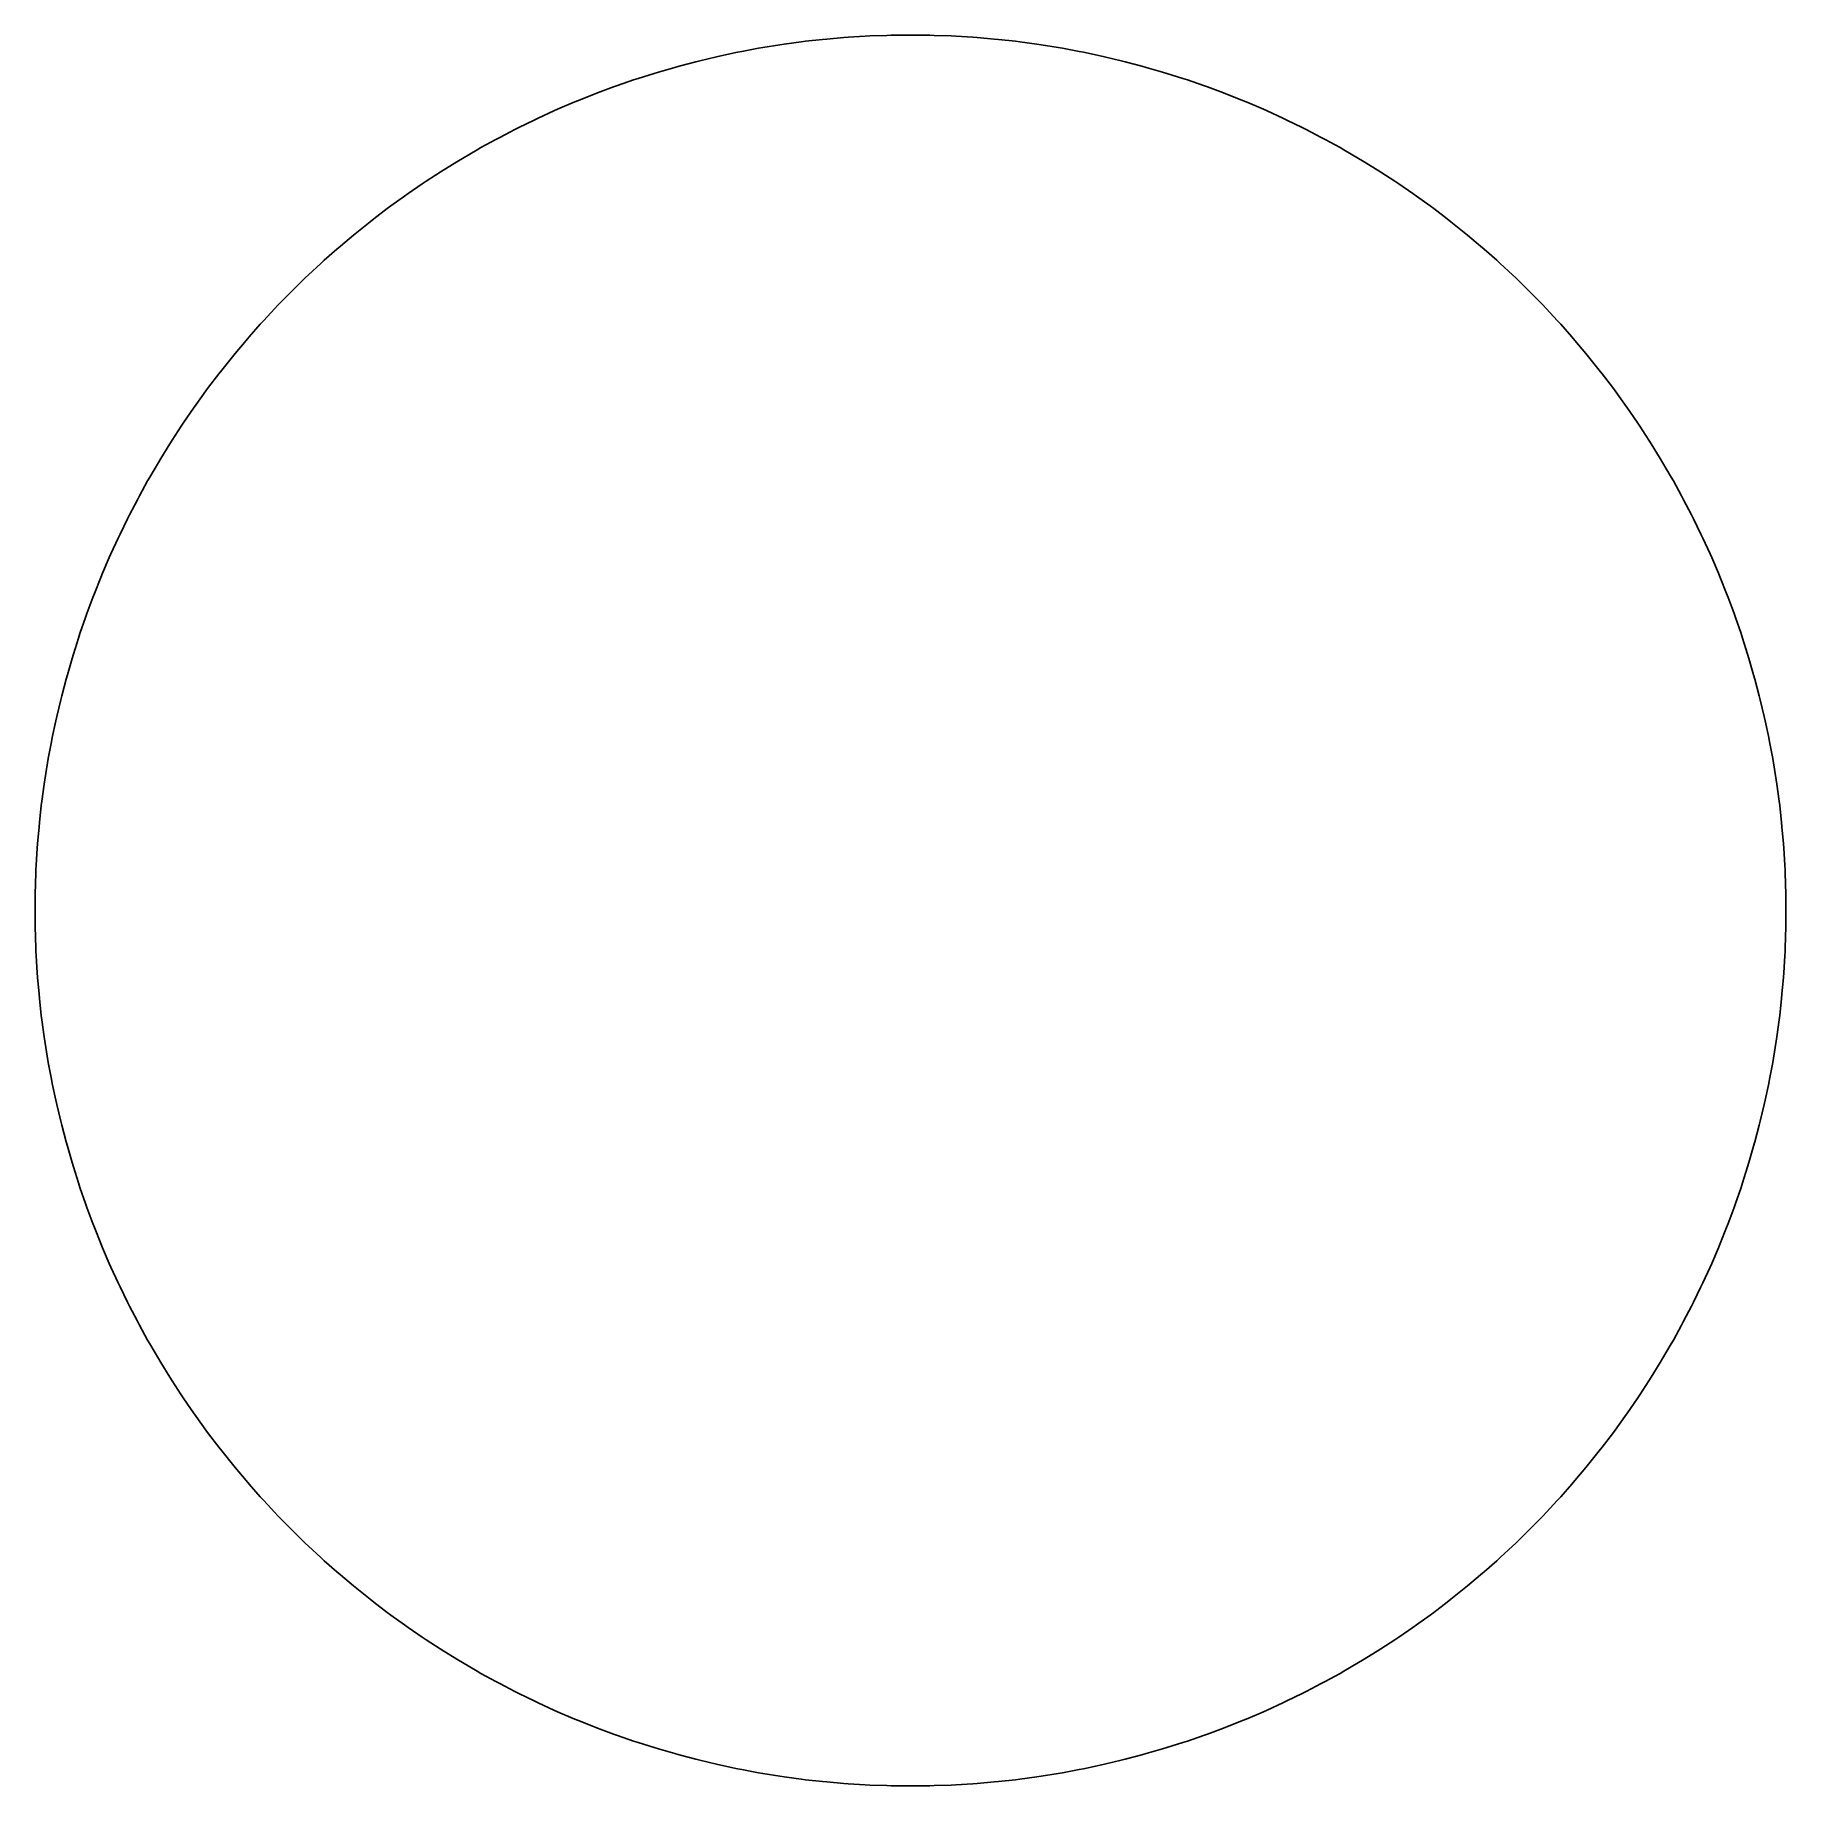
# Model space of a CAD drawing. Header units: metres. Extents: x -2.7 to 26.1, y -2.7 to 26.1.
import ezdxf

# ---------------------------------------------------------------- set-up
doc = ezdxf.new("R2010")
doc.units = ezdxf.units.M

msp = doc.modelspace()

# ---------------------------------------------------------------- linework, layer by layer
at = {"layer": 'Outline'}
for p, q in [((9.6151, 25.97561), (9.54126, 25.96463)), ((9.89323, 26.01345), (9.6151, 25.97561)), ((9.96869, 26.02275), (9.89323, 26.01345)), ((10.24733, 26.05349), (9.96869, 26.02275)), ((10.31841, 26.06047), (10.24733, 26.05349)), ((10.59807, 26.0846), (10.31841, 26.06047)), ((10.67121, 26.09002), (10.59807, 26.0846)), ((10.95111, 26.10729), (10.67121, 26.09002)), ((11.02724, 26.11101), (10.95111, 26.10729)), ((11.30766, 26.12117), (11.02724, 26.11101)), ((11.3782, 26.1229), (11.30766, 26.12117)), ((11.65862, 26.12646), (11.3782, 26.1229)), ((11.73478, 26.12646), (11.65862, 26.12646)), ((12.01519, 26.1229), (11.73478, 26.12646)), ((12.08573, 26.12117), (12.01519, 26.1229)), ((12.36615, 26.11101), (12.08573, 26.12117)), ((12.44228, 26.10729), (12.36615, 26.11101)), ((12.72218, 26.09002), (12.44228, 26.10729)), ((12.79532, 26.0846), (12.72218, 26.09002)), ((13.07498, 26.06047), (12.79532, 26.0846)), ((13.14606, 26.05349), (13.07498, 26.06047)), ((13.4247, 26.02275), (13.14606, 26.05349)), ((13.50016, 26.01345), (13.4247, 26.02275)), ((13.77829, 25.97561), (13.50016, 26.01345)), ((13.85213, 25.96463), (13.77829, 25.97561)), ((8.15615, 25.68532), (7.88488, 25.61395)), ((8.22389, 25.7023), (8.15615, 25.68532)), ((8.49668, 25.76732), (8.22389, 25.7023)), ((8.57305, 25.78447), (8.49668, 25.76732)), ((8.84763, 25.84239), (8.57305, 25.78447)), ((8.9183, 25.85642), (8.84763, 25.84239)), ((9.19414, 25.90772), (8.9183, 25.85642)), ((9.2644, 25.91992), (9.19414, 25.90772)), ((9.54126, 25.96463), (9.2644, 25.91992)), ((14.12899, 25.91992), (13.85213, 25.96463)), ((14.19925, 25.90772), (14.12899, 25.91992)), ((14.47509, 25.85642), (14.19925, 25.90772)), ((14.54576, 25.84239), (14.47509, 25.85642)), ((14.82034, 25.78447), (14.54576, 25.84239)), ((14.89671, 25.76732), (14.82034, 25.78447)), ((15.1695, 25.7023), (14.89671, 25.76732)), ((15.23724, 25.68532), (15.1695, 25.7023)), ((15.50851, 25.61395), (15.23724, 25.68532)), ((7.20668, 25.41024), (7.13324, 25.38597)), ((7.47414, 25.49482), (7.20668, 25.41024)), ((7.54228, 25.51548), (7.47414, 25.49482)), ((7.81178, 25.59372), (7.54228, 25.51548)), ((7.88488, 25.61395), (7.81178, 25.59372)), ((15.58161, 25.59372), (15.50851, 25.61395)), ((15.85111, 25.51548), (15.58161, 25.59372)), ((15.91925, 25.49482), (15.85111, 25.51548)), ((16.18671, 25.41024), (15.91925, 25.49482)), ((16.26015, 25.38597), (16.18671, 25.41024)), ((6.46982, 25.14665), (6.20922, 25.0425)), ((6.53972, 25.17358), (6.46982, 25.14665)), ((6.80262, 25.27111), (6.53972, 25.17358)), ((6.86807, 25.29453), (6.80262, 25.27111)), ((7.13324, 25.38597), (6.86807, 25.29453)), ((16.52532, 25.29453), (16.26015, 25.38597)), ((16.59081, 25.2711), (16.52532, 25.29453)), ((16.8537, 25.17357), (16.59081, 25.2711)), ((16.92353, 25.14667), (16.8537, 25.17357)), ((17.18414, 25.04252), (16.92353, 25.14667)), ((5.81744, 24.87441), (5.56243, 24.75783)), ((5.88073, 24.90247), (5.81744, 24.87441)), ((6.13854, 25.01321), (5.88073, 24.90247)), ((6.20922, 25.0425), (6.13854, 25.01321)), ((17.25485, 25.01321), (17.18414, 25.04252)), ((17.51266, 24.90247), (17.25485, 25.01321)), ((17.576, 24.87439), (17.51266, 24.90247)), ((17.831, 24.75781), (17.576, 24.87439)), ((5.1747, 24.56853), (4.92578, 24.43924)), ((5.24094, 24.6019), (5.1747, 24.56853)), ((5.49317, 24.72509), (5.24094, 24.6019)), ((5.56243, 24.75783), (5.49317, 24.72509)), ((17.90017, 24.72511), (17.831, 24.75781)), ((18.15241, 24.60192), (17.90017, 24.72511)), ((18.21869, 24.56853), (18.15241, 24.60192)), ((18.46761, 24.43924), (18.21869, 24.56853)), ((4.61686, 24.27026), (4.55359, 24.23444)), ((4.86247, 24.40539), (4.61686, 24.27026)), ((4.92578, 24.43924), (4.86247, 24.40539)), ((18.53088, 24.40541), (18.46761, 24.43924)), ((18.7765, 24.27028), (18.53088, 24.40541)), ((18.83985, 24.23442), (18.7765, 24.27028)), ((4.24509, 24.0537), (4.00633, 23.90638)), ((4.31102, 24.09322), (4.24509, 24.0537)), ((4.55359, 24.23444), (4.31102, 24.09322)), ((19.08241, 24.0932), (18.83985, 24.23442)), ((19.14825, 24.05373), (19.08241, 24.0932)), ((19.38702, 23.90641), (19.14825, 24.05373)), ((3.64801, 23.67328), (3.41687, 23.51453)), ((3.7113, 23.71558), (3.64801, 23.67328)), ((3.94651, 23.86849), (3.7113, 23.71558)), ((4.00633, 23.90638), (3.94651, 23.86849)), ((19.44694, 23.86845), (19.38702, 23.90641)), ((19.68214, 23.71554), (19.44694, 23.86845)), ((19.74538, 23.67328), (19.68214, 23.71554)), ((19.97652, 23.51453), (19.74538, 23.67328)), ((3.35772, 23.47285), (3.13039, 23.30851)), ((3.41687, 23.51453), (3.35772, 23.47285)), ((20.03567, 23.47285), (19.97652, 23.51453)), ((20.263, 23.30851), (20.03567, 23.47285)), ((2.84951, 23.09613), (2.7897, 23.04947)), ((3.07277, 23.2658), (2.84951, 23.09613)), ((3.13039, 23.30851), (3.07277, 23.2658)), ((20.32062, 23.2658), (20.263, 23.30851)), ((20.54388, 23.09613), (20.32062, 23.2658)), ((20.60369, 23.04947), (20.54388, 23.09613)), ((2.51391, 22.82751), (2.29928, 22.6469)), ((2.57049, 22.87396), (2.51391, 22.82751)), ((2.7897, 23.04947), (2.57049, 22.87396)), ((20.8229, 22.87396), (20.60369, 23.04947)), ((20.87948, 22.82751), (20.8229, 22.87396)), ((21.09411, 22.6469), (20.87948, 22.82751)), ((2.24412, 22.59933), (2.03406, 22.41367)), ((2.29928, 22.6469), (2.24412, 22.59933)), ((21.14927, 22.59933), (21.09411, 22.6469)), ((21.35933, 22.41367), (21.14927, 22.59933)), ((1.97827, 22.3631), (1.77279, 22.17209)), ((2.03406, 22.41367), (1.97827, 22.3631)), ((21.41512, 22.3631), (21.35933, 22.41367)), ((21.6206, 22.17209), (21.41512, 22.3631)), ((1.72129, 22.12306), (1.52038, 21.92722)), ((1.77279, 22.17209), (1.72129, 22.12306)), ((21.6721, 22.12306), (21.6206, 22.17209)), ((21.87301, 21.92722), (21.6721, 22.12306)), ((1.27033, 21.6721), (1.2213, 21.6206)), ((1.46617, 21.87301), (1.27033, 21.6721)), ((1.52038, 21.92722), (1.46617, 21.87301)), ((21.92722, 21.87301), (21.87301, 21.92722)), ((22.12306, 21.6721), (21.92722, 21.87301)), ((22.17209, 21.6206), (22.12306, 21.6721)), ((0.97977, 21.35939), (0.7941, 21.14933)), ((1.03029, 21.41512), (0.97977, 21.35939)), ((1.2213, 21.6206), (1.03029, 21.41512)), ((22.3631, 21.41512), (22.17209, 21.6206)), ((22.41367, 21.35933), (22.3631, 21.41512)), ((22.59933, 21.14927), (22.41367, 21.35933)), ((0.74637, 21.09398), (0.56578, 20.87935)), ((0.7941, 21.14933), (0.74637, 21.09398)), ((22.6469, 21.09411), (22.59933, 21.14927)), ((22.82751, 20.87948), (22.6469, 21.09411)), ((0.5195, 20.82297), (0.34398, 20.60376)), ((0.56578, 20.87935), (0.5195, 20.82297)), ((22.87396, 20.8229), (22.82751, 20.87948)), ((23.04947, 20.60369), (22.87396, 20.8229)), ((0.29726, 20.54388), (0.12759, 20.32062)), ((0.34398, 20.60376), (0.29726, 20.54388)), ((23.09613, 20.54388), (23.04947, 20.60369)), ((23.2658, 20.32062), (23.09613, 20.54388)), ((0.08488, 20.263), (-0.07946, 20.03567)), ((0.12759, 20.32062), (0.08488, 20.263)), ((23.30851, 20.263), (23.2658, 20.32062)), ((23.47285, 20.03567), (23.30851, 20.263)), ((-0.12109, 19.9766), (-0.27985, 19.74546)), ((-0.07946, 20.03567), (-0.12109, 19.9766)), ((23.51453, 19.97652), (23.47285, 20.03567)), ((23.67328, 19.74538), (23.51453, 19.97652)), ((-0.32221, 19.68207), (-0.47511, 19.44687)), ((-0.27985, 19.74546), (-0.32221, 19.68207)), ((23.71554, 19.68214), (23.67328, 19.74538)), ((23.86845, 19.44694), (23.71554, 19.68214)), ((-0.51302, 19.38702), (-0.66034, 19.14825)), ((-0.47511, 19.44687), (-0.51302, 19.38702)), ((23.90641, 19.38702), (23.86845, 19.44694)), ((24.05373, 19.14825), (23.90641, 19.38702)), ((-0.69981, 19.08241), (-0.84103, 18.83985)), ((-0.66034, 19.14825), (-0.69981, 19.08241)), ((24.0932, 19.08241), (24.05373, 19.14825)), ((24.23442, 18.83985), (24.0932, 19.08241)), ((-0.87689, 18.7765), (-1.01202, 18.53088)), ((-0.84103, 18.83985), (-0.87689, 18.7765)), ((24.27028, 18.7765), (24.23442, 18.83985)), ((24.40541, 18.53088), (24.27028, 18.7765)), ((-1.01202, 18.53088), (-1.04589, 18.46752)), ((24.43924, 18.46761), (24.40541, 18.53088)), ((-1.17517, 18.2186), (-1.20852, 18.15241)), ((-1.04589, 18.46752), (-1.17517, 18.2186)), ((24.56853, 18.21869), (24.43924, 18.46761)), ((24.60192, 18.15241), (24.56853, 18.21869)), ((-1.33171, 17.90017), (-1.36437, 17.83108)), ((-1.20852, 18.15241), (-1.33171, 17.90017)), ((24.72511, 17.90017), (24.60192, 18.15241)), ((24.75781, 17.831), (24.72511, 17.90017)), ((-1.36437, 17.83108), (-1.48096, 17.57608)), ((24.87439, 17.576), (24.75781, 17.831)), ((-1.50908, 17.51266), (-1.61982, 17.25485)), ((-1.48096, 17.57608), (-1.50908, 17.51266)), ((24.90247, 17.51266), (24.87439, 17.576)), ((25.01321, 17.25485), (24.90247, 17.51266)), ((-1.64913, 17.18414), (-1.75328, 16.92353)), ((-1.61982, 17.25485), (-1.64913, 17.18414)), ((25.04252, 17.18414), (25.01321, 17.25485)), ((25.14667, 16.92353), (25.04252, 17.18414)), ((-1.78018, 16.8537), (-1.87771, 16.59081)), ((-1.75328, 16.92353), (-1.78018, 16.8537)), ((25.17357, 16.8537), (25.14667, 16.92353)), ((25.2711, 16.59081), (25.17357, 16.8537)), ((-1.90114, 16.52532), (-1.99258, 16.26015)), ((-1.87771, 16.59081), (-1.90114, 16.52532)), ((25.29453, 16.52532), (25.2711, 16.59081)), ((25.38597, 16.26015), (25.29453, 16.52532)), ((-2.01685, 16.18671), (-2.10143, 15.91925)), ((-1.99258, 16.26015), (-2.01685, 16.18671)), ((25.41024, 16.18671), (25.38597, 16.26015)), ((25.49482, 15.91925), (25.41024, 16.18671)), ((-2.10143, 15.91925), (-2.12212, 15.85101)), ((25.51548, 15.85111), (25.49482, 15.91925)), ((-2.12212, 15.85101), (-2.20035, 15.58151)), ((25.59372, 15.58161), (25.51548, 15.85111)), ((-2.22052, 15.50861), (-2.2919, 15.23734)), ((-2.20035, 15.58151), (-2.22052, 15.50861)), ((25.61395, 15.50851), (25.59372, 15.58161)), ((25.68532, 15.23724), (25.61395, 15.50851)), ((-2.30891, 15.1695), (-2.37393, 14.89671)), ((-2.2919, 15.23734), (-2.30891, 15.1695)), ((25.7023, 15.1695), (25.68532, 15.23724)), ((25.76732, 14.89671), (25.7023, 15.1695)), ((-2.39111, 14.82023), (-2.44902, 14.54565)), ((-2.37393, 14.89671), (-2.39111, 14.82023)), ((25.78447, 14.82034), (25.76732, 14.89671)), ((25.84239, 14.54576), (25.78447, 14.82034)), ((-2.463, 14.47519), (-2.51431, 14.19935)), ((-2.44902, 14.54565), (-2.463, 14.47519)), ((25.85642, 14.47509), (25.84239, 14.54576)), ((25.90772, 14.19925), (25.85642, 14.47509)), ((-2.51431, 14.19935), (-2.52653, 14.12899)), ((25.91992, 14.12899), (25.90772, 14.19925)), ((-2.52653, 14.12899), (-2.57124, 13.85213)), ((25.96463, 13.85213), (25.91992, 14.12899)), ((-2.58222, 13.77829), (-2.62006, 13.50016)), ((-2.57124, 13.85213), (-2.58222, 13.77829)), ((25.97561, 13.77829), (25.96463, 13.85213)), ((26.01345, 13.50016), (25.97561, 13.77829)), ((-2.62936, 13.4247), (-2.6601, 13.14606)), ((-2.62006, 13.50016), (-2.62936, 13.4247)), ((26.02275, 13.4247), (26.01345, 13.50016)), ((26.05349, 13.14606), (26.02275, 13.4247)), ((-2.66708, 13.07498), (-2.69121, 12.79532)), ((-2.6601, 13.14606), (-2.66708, 13.07498)), ((26.06047, 13.07498), (26.05349, 13.14606)), ((26.0846, 12.79532), (26.06047, 13.07498)), ((-2.69663, 12.72218), (-2.7139, 12.44228)), ((-2.69121, 12.79532), (-2.69663, 12.72218)), ((26.09002, 12.72218), (26.0846, 12.79532)), ((26.10729, 12.44228), (26.09002, 12.72218)), ((-2.7139, 12.44228), (-2.71762, 12.36615)), ((26.11101, 12.36615), (26.10729, 12.44228)), ((-2.71762, 12.36615), (-2.72778, 12.08573)), ((26.12117, 12.08573), (26.11101, 12.36615)), ((-2.72951, 12.01509), (-2.73306, 11.73468)), ((-2.72778, 12.08573), (-2.72951, 12.01509)), ((26.1229, 12.01519), (26.12117, 12.08573)), ((26.12646, 11.73478), (26.1229, 12.01519)), ((-2.73306, 11.73468), (-2.73306, 11.65872)), ((-2.73306, 11.65872), (-2.72951, 11.3783)), ((26.1229, 11.3782), (26.12646, 11.65862)), ((26.12646, 11.65862), (26.12646, 11.73478)), ((-2.72951, 11.3783), (-2.72778, 11.30766)), ((-2.72778, 11.30766), (-2.71762, 11.02724)), ((26.11101, 11.02724), (26.12117, 11.30766)), ((26.12117, 11.30766), (26.1229, 11.3782)), ((-2.71762, 11.02724), (-2.7139, 10.95111)), ((26.10729, 10.95111), (26.11101, 11.02724)), ((-2.7139, 10.95111), (-2.69663, 10.67121)), ((26.09002, 10.67121), (26.10729, 10.95111)), ((-2.69663, 10.67121), (-2.69121, 10.59807)), ((-2.69121, 10.59807), (-2.66708, 10.31841)), ((26.06047, 10.31841), (26.0846, 10.59807)), ((26.0846, 10.59807), (26.09002, 10.67121)), ((-2.66708, 10.31841), (-2.6601, 10.24733)), ((-2.6601, 10.24733), (-2.62936, 9.96869)), ((26.02275, 9.96869), (26.05349, 10.24733)), ((26.05349, 10.24733), (26.06047, 10.31841)), ((-2.62936, 9.96869), (-2.62006, 9.89323)), ((-2.62006, 9.89323), (-2.58222, 9.6151)), ((25.97561, 9.6151), (26.01345, 9.89323)), ((26.01345, 9.89323), (26.02275, 9.96869)), ((-2.58222, 9.6151), (-2.57124, 9.54126)), ((-2.57124, 9.54126), (-2.52653, 9.2644)), ((25.91992, 9.2644), (25.96463, 9.54126)), ((25.96463, 9.54126), (25.97561, 9.6151)), ((-2.52653, 9.2644), (-2.51431, 9.19404)), ((25.90772, 9.19414), (25.91992, 9.2644)), ((-2.51431, 9.19404), (-2.463, 8.9182)), ((25.85642, 8.9183), (25.90772, 9.19414)), ((-2.463, 8.9182), (-2.44902, 8.84774)), ((-2.44902, 8.84774), (-2.39111, 8.57316)), ((25.78447, 8.57305), (25.84239, 8.84763)), ((25.84239, 8.84763), (25.85642, 8.9183)), ((-2.39111, 8.57316), (-2.37393, 8.49668)), ((-2.37393, 8.49668), (-2.30891, 8.22389)), ((25.7023, 8.22389), (25.76732, 8.49668)), ((25.76732, 8.49668), (25.78447, 8.57305)), ((-2.30891, 8.22389), (-2.2919, 8.15605)), ((-2.2919, 8.15605), (-2.22052, 7.88478)), ((25.61395, 7.88488), (25.68532, 8.15615)), ((25.68532, 8.15615), (25.7023, 8.22389)), ((-2.22052, 7.88478), (-2.20035, 7.81188)), ((-2.20035, 7.81188), (-2.12212, 7.54238)), ((25.51548, 7.54228), (25.59372, 7.81178)), ((25.59372, 7.81178), (25.61395, 7.88488)), ((-2.12212, 7.54238), (-2.10143, 7.47414)), ((25.49482, 7.47414), (25.51548, 7.54228)), ((-2.10143, 7.47414), (-2.01685, 7.20668)), ((25.41024, 7.20668), (25.49482, 7.47414)), ((-2.01685, 7.20668), (-1.99258, 7.13324)), ((-1.99258, 7.13324), (-1.90114, 6.86807)), ((25.29453, 6.86807), (25.38597, 7.13324)), ((25.38597, 7.13324), (25.41024, 7.20668)), ((-1.90114, 6.86807), (-1.87772, 6.80262)), ((-1.87772, 6.80262), (-1.78019, 6.53972)), ((25.17358, 6.53972), (25.27111, 6.80262)), ((25.27111, 6.80262), (25.29453, 6.86807)), ((-1.78019, 6.53972), (-1.75326, 6.46982)), ((-1.75326, 6.46982), (-1.64911, 6.20922)), ((25.0425, 6.20922), (25.14665, 6.46982)), ((25.14665, 6.46982), (25.17358, 6.53972)), ((-1.64911, 6.20922), (-1.61982, 6.13854)), ((-1.61982, 6.13854), (-1.50908, 5.88073)), ((24.90247, 5.88073), (25.01321, 6.13854)), ((25.01321, 6.13854), (25.0425, 6.20922)), ((-1.50908, 5.88073), (-1.48098, 5.81735)), ((-1.48098, 5.81735), (-1.36439, 5.56234)), ((24.75783, 5.56243), (24.87441, 5.81744)), ((24.87441, 5.81744), (24.90247, 5.88073)), ((-1.36439, 5.56234), (-1.33169, 5.49317)), ((-1.33169, 5.49317), (-1.2085, 5.24094)), ((24.6019, 5.24094), (24.72509, 5.49317)), ((24.72509, 5.49317), (24.75783, 5.56243)), ((-1.2085, 5.24094), (-1.17517, 5.17479)), ((24.56853, 5.1747), (24.6019, 5.24094)), ((-1.17517, 5.17479), (-1.04589, 4.92587)), ((-1.04589, 4.92587), (-1.012, 4.86247)), ((24.40539, 4.86247), (24.43924, 4.92578)), ((24.43924, 4.92578), (24.56853, 5.1747)), ((-1.012, 4.86247), (-0.87687, 4.61686)), ((24.27026, 4.61686), (24.40539, 4.86247)), ((-0.87687, 4.61686), (-0.84105, 4.55359)), ((-0.84105, 4.55359), (-0.69983, 4.31102)), ((24.09322, 4.31102), (24.23444, 4.55359)), ((24.23444, 4.55359), (24.27026, 4.61686)), ((-0.69983, 4.31102), (-0.66031, 4.24509)), ((-0.66031, 4.24509), (-0.51299, 4.00633)), ((23.90638, 4.00633), (24.0537, 4.24509)), ((24.0537, 4.24509), (24.09322, 4.31102)), ((-0.51299, 4.00633), (-0.47514, 3.94658)), ((-0.47514, 3.94658), (-0.32224, 3.71137)), ((23.71558, 3.7113), (23.86849, 3.94651)), ((23.86849, 3.94651), (23.90638, 4.00633)), ((-0.32224, 3.71137), (-0.27985, 3.64793)), ((-0.27985, 3.64793), (-0.12109, 3.41679)), ((23.51453, 3.41687), (23.67328, 3.64801)), ((23.67328, 3.64801), (23.71558, 3.7113)), ((-0.12109, 3.41679), (-0.07946, 3.35772)), ((-0.07946, 3.35772), (0.08488, 3.13039)), ((23.30851, 3.13039), (23.47285, 3.35772)), ((23.47285, 3.35772), (23.51453, 3.41687)), ((0.08488, 3.13039), (0.12759, 3.07277)), ((0.12759, 3.07277), (0.29726, 2.84951)), ((23.09613, 2.84951), (23.2658, 3.07277)), ((23.2658, 3.07277), (23.30851, 3.13039)), ((0.29726, 2.84951), (0.34398, 2.78963)), ((0.34398, 2.78963), (0.5195, 2.57042)), ((22.87396, 2.57049), (23.04947, 2.7897)), ((23.04947, 2.7897), (23.09613, 2.84951)), ((0.5195, 2.57042), (0.56578, 2.51404)), ((0.56578, 2.51404), (0.74637, 2.29941)), ((22.6469, 2.29928), (22.82751, 2.51391)), ((22.82751, 2.51391), (22.87396, 2.57049)), ((0.74637, 2.29941), (0.7941, 2.24406)), ((0.7941, 2.24406), (0.97977, 2.034)), ((0.97977, 2.034), (1.03029, 1.97827)), ((22.3631, 1.97827), (22.41367, 2.03406)), ((22.41367, 2.03406), (22.59933, 2.24412)), ((22.59933, 2.24412), (22.6469, 2.29928)), ((1.03029, 1.97827), (1.2213, 1.77279)), ((1.2213, 1.77279), (1.27033, 1.72129)), ((22.12306, 1.72129), (22.17209, 1.77279)), ((22.17209, 1.77279), (22.3631, 1.97827)), ((1.27033, 1.72129), (1.46617, 1.52038)), ((1.46617, 1.52038), (1.52038, 1.46617)), ((1.52038, 1.46617), (1.72129, 1.27033)), ((21.6721, 1.27033), (21.87301, 1.46617)), ((21.87301, 1.46617), (21.92722, 1.52038)), ((21.92722, 1.52038), (22.12306, 1.72129)), ((1.72129, 1.27033), (1.77279, 1.2213)), ((1.77279, 1.2213), (1.97827, 1.03029)), ((21.41512, 1.03029), (21.6206, 1.2213)), ((21.6206, 1.2213), (21.6721, 1.27033)), ((1.97827, 1.03029), (2.034, 0.97977)), ((2.034, 0.97977), (2.24406, 0.7941)), ((21.14933, 0.7941), (21.35939, 0.97977)), ((21.35939, 0.97977), (21.41512, 1.03029)), ((2.24406, 0.7941), (2.29941, 0.74637)), ((2.29941, 0.74637), (2.51404, 0.56578)), ((20.87935, 0.56578), (21.09398, 0.74637)), ((21.09398, 0.74637), (21.14933, 0.7941)), ((2.51404, 0.56578), (2.57042, 0.5195)), ((2.57042, 0.5195), (2.78963, 0.34398)), ((2.78963, 0.34398), (2.84951, 0.29726)), ((2.84951, 0.29726), (3.07277, 0.12759)), ((20.32062, 0.12759), (20.54388, 0.29726)), ((20.54388, 0.29726), (20.60376, 0.34398)), ((20.60376, 0.34398), (20.82297, 0.5195)), ((20.82297, 0.5195), (20.87935, 0.56578)), ((3.07277, 0.12759), (3.13039, 0.08488)), ((3.13039, 0.08488), (3.35772, -0.07946)), ((20.03567, -0.07946), (20.263, 0.08488)), ((20.263, 0.08488), (20.32062, 0.12759)), ((3.35772, -0.07946), (3.41679, -0.12109)), ((3.41679, -0.12109), (3.64793, -0.27985)), ((3.64793, -0.27985), (3.71137, -0.32224)), ((19.68207, -0.32221), (19.74546, -0.27985)), ((19.74546, -0.27985), (19.9766, -0.12109)), ((19.9766, -0.12109), (20.03567, -0.07946)), ((3.71137, -0.32224), (3.94658, -0.47514)), ((3.94658, -0.47514), (4.00633, -0.51299)), ((4.00633, -0.51299), (4.24509, -0.66031)), ((19.14825, -0.66034), (19.38702, -0.51302)), ((19.38702, -0.51302), (19.44687, -0.47511)), ((19.44687, -0.47511), (19.68207, -0.32221)), ((4.24509, -0.66031), (4.31102, -0.69983)), ((4.31102, -0.69983), (4.55359, -0.84105)), ((4.55359, -0.84105), (4.61686, -0.87687)), ((18.7765, -0.87689), (18.83985, -0.84103)), ((18.83985, -0.84103), (19.08241, -0.69981)), ((19.08241, -0.69981), (19.14825, -0.66034)), ((4.61686, -0.87687), (4.86247, -1.012)), ((4.86247, -1.012), (4.92587, -1.04589)), ((4.92587, -1.04589), (5.17479, -1.17517)), ((18.2186, -1.17517), (18.46752, -1.04589)), ((18.46752, -1.04589), (18.53088, -1.01202)), ((18.53088, -1.01202), (18.7765, -0.87689)), ((5.17479, -1.17517), (5.24094, -1.2085)), ((5.24094, -1.2085), (5.49317, -1.33169)), ((5.49317, -1.33169), (5.56234, -1.36439)), ((5.56234, -1.36439), (5.81735, -1.48098)), ((17.57608, -1.48096), (17.83108, -1.36437)), ((17.83108, -1.36437), (17.90017, -1.33171)), ((17.90017, -1.33171), (18.15241, -1.20852)), ((18.15241, -1.20852), (18.2186, -1.17517)), ((5.81735, -1.48098), (5.88073, -1.50908)), ((5.88073, -1.50908), (6.13854, -1.61982)), ((6.13854, -1.61982), (6.20922, -1.64911)), ((6.20922, -1.64911), (6.46982, -1.75326)), ((16.92353, -1.75328), (17.18414, -1.64913)), ((17.18414, -1.64913), (17.25485, -1.61982)), ((17.25485, -1.61982), (17.51266, -1.50908)), ((17.51266, -1.50908), (17.57608, -1.48096)), ((6.46982, -1.75326), (6.53972, -1.78019)), ((6.53972, -1.78019), (6.80262, -1.87772)), ((6.80262, -1.87772), (6.86807, -1.90114)), ((6.86807, -1.90114), (7.13324, -1.99258)), ((7.13324, -1.99258), (7.20668, -2.01685)), ((7.20668, -2.01685), (7.47414, -2.10143)), ((15.91925, -2.10143), (16.18671, -2.01685)), ((16.18671, -2.01685), (16.26015, -1.99258)), ((16.26015, -1.99258), (16.52532, -1.90114)), ((16.52532, -1.90114), (16.59081, -1.87771)), ((16.59081, -1.87771), (16.8537, -1.78018)), ((16.8537, -1.78018), (16.92353, -1.75328)), ((7.47414, -2.10143), (7.54238, -2.12212)), ((7.54238, -2.12212), (7.81188, -2.20035)), ((7.81188, -2.20035), (7.88478, -2.22052)), ((7.88478, -2.22052), (8.15605, -2.2919)), ((8.15605, -2.2919), (8.22389, -2.30891)), ((15.1695, -2.30891), (15.23734, -2.2919)), ((15.23734, -2.2919), (15.50861, -2.22052)), ((15.50861, -2.22052), (15.58151, -2.20035)), ((15.58151, -2.20035), (15.85101, -2.12212)), ((15.85101, -2.12212), (15.91925, -2.10143)), ((8.22389, -2.30891), (8.49668, -2.37393)), ((8.49668, -2.37393), (8.57316, -2.39111)), ((8.57316, -2.39111), (8.84774, -2.44902)), ((8.84774, -2.44902), (8.9182, -2.463)), ((8.9182, -2.463), (9.19404, -2.51431)), ((9.19404, -2.51431), (9.2644, -2.52653)), ((9.2644, -2.52653), (9.54126, -2.57124)), ((9.54126, -2.57124), (9.6151, -2.58222)), ((9.6151, -2.58222), (9.89323, -2.62006)), ((13.50016, -2.62006), (13.77829, -2.58222)), ((13.77829, -2.58222), (13.85213, -2.57124)), ((13.85213, -2.57124), (14.12899, -2.52653)), ((14.12899, -2.52653), (14.19935, -2.51431)), ((14.19935, -2.51431), (14.47519, -2.463)), ((14.47519, -2.463), (14.54565, -2.44902)), ((14.54565, -2.44902), (14.82023, -2.39111)), ((14.82023, -2.39111), (14.89671, -2.37393)), ((14.89671, -2.37393), (15.1695, -2.30891)), ((9.89323, -2.62006), (9.96869, -2.62936)), ((9.96869, -2.62936), (10.24733, -2.6601)), ((10.24733, -2.6601), (10.31841, -2.66708)), ((10.31841, -2.66708), (10.59807, -2.69121)), ((10.59807, -2.69121), (10.67121, -2.69663)), ((10.67121, -2.69663), (10.95111, -2.7139)), ((10.95111, -2.7139), (11.02724, -2.71762)), ((11.02724, -2.71762), (11.30766, -2.72778)), ((11.30766, -2.72778), (11.3783, -2.72951)), ((11.3783, -2.72951), (11.65872, -2.73306)), ((11.65872, -2.73306), (11.73468, -2.73306)), ((11.73468, -2.73306), (12.01509, -2.72951)), ((11.73468, -2.73306), (11.73468, -2.73306)), ((12.01509, -2.72951), (12.08573, -2.72778)), ((12.08573, -2.72778), (12.36615, -2.71762)), ((12.36615, -2.71762), (12.44228, -2.7139)), ((12.44228, -2.7139), (12.72218, -2.69663)), ((12.72218, -2.69663), (12.79532, -2.69121)), ((12.79532, -2.69121), (13.07498, -2.66708)), ((13.07498, -2.66708), (13.14606, -2.6601)), ((13.14606, -2.6601), (13.4247, -2.62936)), ((13.4247, -2.62936), (13.50016, -2.62006))]:
    msp.add_line(p, q, dxfattribs=at)

doc.saveas('drawing.dxf')
